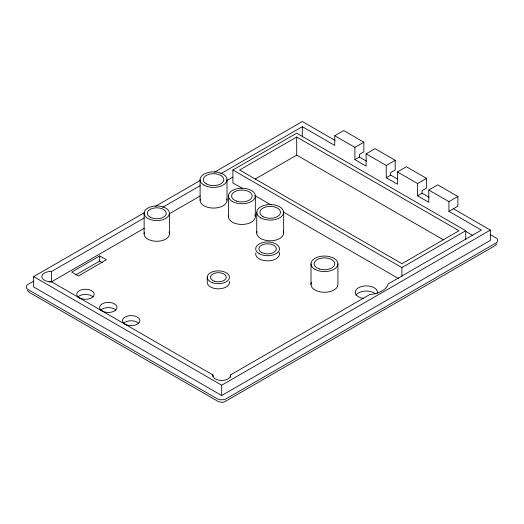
<?xml version="1.0" encoding="UTF-8"?>
<svg xmlns="http://www.w3.org/2000/svg" width="524" height="524" viewBox="0 0 524 524"><rect width="100%" height="100%" fill="white"/><g stroke="black" fill="none" stroke-linecap="round" stroke-linejoin="round"><path stroke-width="0.79" d="M144.231 217.945L51.378 271.556L50.664 271.504A8.862 5.116 0 0 0 41.802 276.62A8.862 5.116 0 0 0 50.664 281.735L51.378 281.683L212.934 374.955L212.836 375.367A8.862 5.116 0 0 0 221.704 380.483A8.862 5.116 0 0 0 230.567 375.367L230.475 374.955L369.905 294.455L372.079 294.292A22.165 12.792 0 0 0 387.753 285.246L388.042 283.988L481.392 230.088L448.93 211.349L448.93 201.655L428.783 190.022L428.783 202.303L417.589 195.838L417.589 183.557L397.441 171.924L397.441 184.206L386.247 177.741L386.247 165.466L366.099 153.833L366.099 166.108L354.905 159.65L354.905 147.368L334.757 135.736L334.757 145.43L302.296 126.69L220.781 173.752M496.765 243.837L494.636 245.913L224.868 401.659L222.523 402.419L218.534 401.659L29.364 292.444L27.235 290.362M453.411 208.762L490.346 230.088L490.346 240.431L221.704 395.528L33.654 286.962L33.654 276.62L144.231 212.777M155.569 206.233L200.227 180.446M214.401 172.265L302.296 121.516L335.052 140.432M33.719 281.106L28.054 284.375A6.334 3.655 0 0 0 28.054 289.543L217.224 398.764A6.334 3.655 0 0 0 226.178 398.764L495.946 243.012A6.334 3.655 0 0 0 495.946 237.844L490.281 234.569M162.663 207.308L200.227 185.62M242.088 188.221L232.898 182.915L232.898 169.986L296.702 133.148L465.725 230.737L465.725 239.619M296.702 137.026L239.612 169.986L401.921 263.696L459.004 230.737L296.702 137.026L296.702 155.124L443.415 239.828M49.125 281.919A8.862 5.116 0 0 1 50.664 281.84L51.378 281.892L144.231 228.287M169.042 213.962L200.227 195.956M226.453 180.813L232.833 177.132M99.691 255.941L71.709 272.094L78.423 275.971L106.411 259.819L99.691 255.941L99.691 261.109L75.908 274.845M255.116 179.129L296.702 155.124M334.757 135.736L343.711 130.568L363.859 142.201L363.859 151.895L359.385 154.475L359.385 157.062L366.381 161.104M354.905 147.368L363.859 142.201M354.905 159.65L359.385 157.062M366.099 153.833L375.053 148.659L395.201 160.292L395.201 169.986L390.727 172.573L390.727 175.16L397.723 179.195M386.247 165.466L395.201 160.292M386.247 177.741L390.727 175.16M397.441 171.924L406.395 166.756L426.543 178.389L426.543 188.083L422.069 190.671L422.069 193.251L429.064 197.293M417.589 183.557L426.543 178.389M417.589 195.838L422.069 193.251M428.783 190.022L437.736 184.854L457.884 196.48L457.884 206.174L448.93 211.349M448.93 201.655L457.884 196.48M232.898 169.986L401.921 267.574L465.725 230.737M33.654 276.62L221.704 385.192L490.346 230.088M465.823 231.438L472.897 235.525M254.821 195.57L271.085 204.963M283.111 211.899L398.384 278.454M99.691 261.109L102.383 262.662M401.921 267.574L401.921 276.456M337.914 263.821L337.914 284.506A13.454 7.768 0 0 1 322.705 292.209A13.454 7.768 0 0 1 311.466 282.495M311.007 263.821L311.007 284.506M302.296 126.69L302.296 137.026M283.648 212.331L283.648 233.01M256.74 212.331L256.74 233.01M255.332 195.983L255.332 216.661M230.475 374.955L230.475 377.339M228.418 195.983L228.418 216.661M227.01 179.627L227.01 200.312M221.704 385.192L221.704 395.528M212.934 374.955L212.934 376.546M207.235 277.268L207.235 282.436A11.109 6.412 0 0 0 219.314 288.822A11.109 6.412 0 0 0 229.283 281.322M200.096 179.627L200.096 200.312M169.442 213.288A12.661 7.31 0 0 1 150.447 219.615A12.661 7.31 0 0 1 150.447 206.954A12.661 7.31 0 0 1 169.442 213.288L169.442 233.966M144.12 213.288L144.12 233.966M51.378 271.556L51.378 281.892M100.765 310.103A8.712 5.03 0 0 1 115.856 310.103M77.932 296.918A8.712 5.03 0 0 1 93.023 296.918M123.599 323.282A8.712 5.03 0 0 1 138.696 323.282M363.479 298.451A11.083 6.399 0 0 1 355.567 290.794A11.083 6.399 0 0 1 368.588 286.006A11.083 6.399 0 0 1 377.26 293.381M355.934 295.254A11.083 6.399 0 0 1 364.901 291.102A11.083 6.399 0 0 1 375.426 293.774M279.096 252.221A11.908 6.878 0 0 1 268.118 260.867A11.908 6.878 0 0 1 255.869 252.804M226.807 198.956A13.454 7.768 0 0 1 213.556 208.08A13.454 7.768 0 0 1 200.306 198.956M283.189 230.999A13.454 7.768 0 0 1 270.777 240.771A13.454 7.768 0 0 1 256.943 231.66M254.874 214.65A13.454 7.768 0 0 1 242.461 224.423A13.454 7.768 0 0 1 228.621 215.312M169.016 232.073A12.661 7.31 0 0 1 157.331 241.269A12.661 7.31 0 0 1 144.31 232.695M214.388 281.224A7.912 4.572 0 0 0 226.263 277.268A7.912 4.572 0 0 0 214.388 273.305A7.912 4.572 0 0 0 214.388 281.224M212.79 282.822A11.109 6.412 0 0 0 229.453 277.268A11.109 6.412 0 0 0 212.79 271.714A11.109 6.412 0 0 0 212.79 282.822M79.314 297.822A8.712 5.03 0 0 0 93.894 295.562A8.712 5.03 0 0 0 83.224 289.405A8.712 5.03 0 0 0 79.314 297.822M102.154 311.001A8.712 5.03 0 0 0 116.728 308.747A8.712 5.03 0 0 0 106.058 302.584A8.712 5.03 0 0 0 102.154 311.001M124.987 324.186A8.712 5.03 0 0 0 139.561 321.933A8.712 5.03 0 0 0 128.891 315.769A8.712 5.03 0 0 0 124.987 324.186M261.437 252.385A8.712 5.03 0 0 0 276.01 250.131A8.712 5.03 0 0 0 265.341 243.974A8.712 5.03 0 0 0 261.437 252.385M259.177 253.688A11.908 6.878 0 0 0 279.096 250.61A11.908 6.878 0 0 0 264.515 242.193A11.908 6.878 0 0 0 259.177 253.688M314.944 269.316A13.454 7.768 0 0 0 337.456 265.832A13.454 7.768 0 0 0 320.976 256.321A13.454 7.768 0 0 0 314.944 269.316M319.312 268.969A10.29 5.941 0 0 0 334.751 263.821A10.29 5.941 0 0 0 319.312 258.679A10.29 5.941 0 0 0 319.312 268.969M206.279 183.832A10.29 5.941 0 0 0 223.493 181.166A10.29 5.941 0 0 0 210.89 173.889A10.29 5.941 0 0 0 206.279 183.832M204.039 185.123A13.454 7.768 0 0 0 226.551 181.638A13.454 7.768 0 0 0 210.072 172.127A13.454 7.768 0 0 0 204.039 185.123M236.73 201.124A10.29 5.941 0 0 0 252.162 195.983A10.29 5.941 0 0 0 236.73 190.834A10.29 5.941 0 0 0 236.73 201.124M232.361 201.471A13.454 7.768 0 0 0 254.874 197.993A13.454 7.768 0 0 0 238.394 188.476A13.454 7.768 0 0 0 232.361 201.471M260.677 217.82A13.454 7.768 0 0 0 283.189 214.342A13.454 7.768 0 0 0 266.709 204.825A13.454 7.768 0 0 0 260.677 217.82M262.917 216.53A10.29 5.941 0 0 0 280.13 213.864A10.29 5.941 0 0 0 267.528 206.594A10.29 5.941 0 0 0 262.917 216.53M150.087 217.152A9.471 5.469 0 0 0 165.931 214.702A9.471 5.469 0 0 0 154.331 208.002A9.471 5.469 0 0 0 150.087 217.152"/></g></svg>
